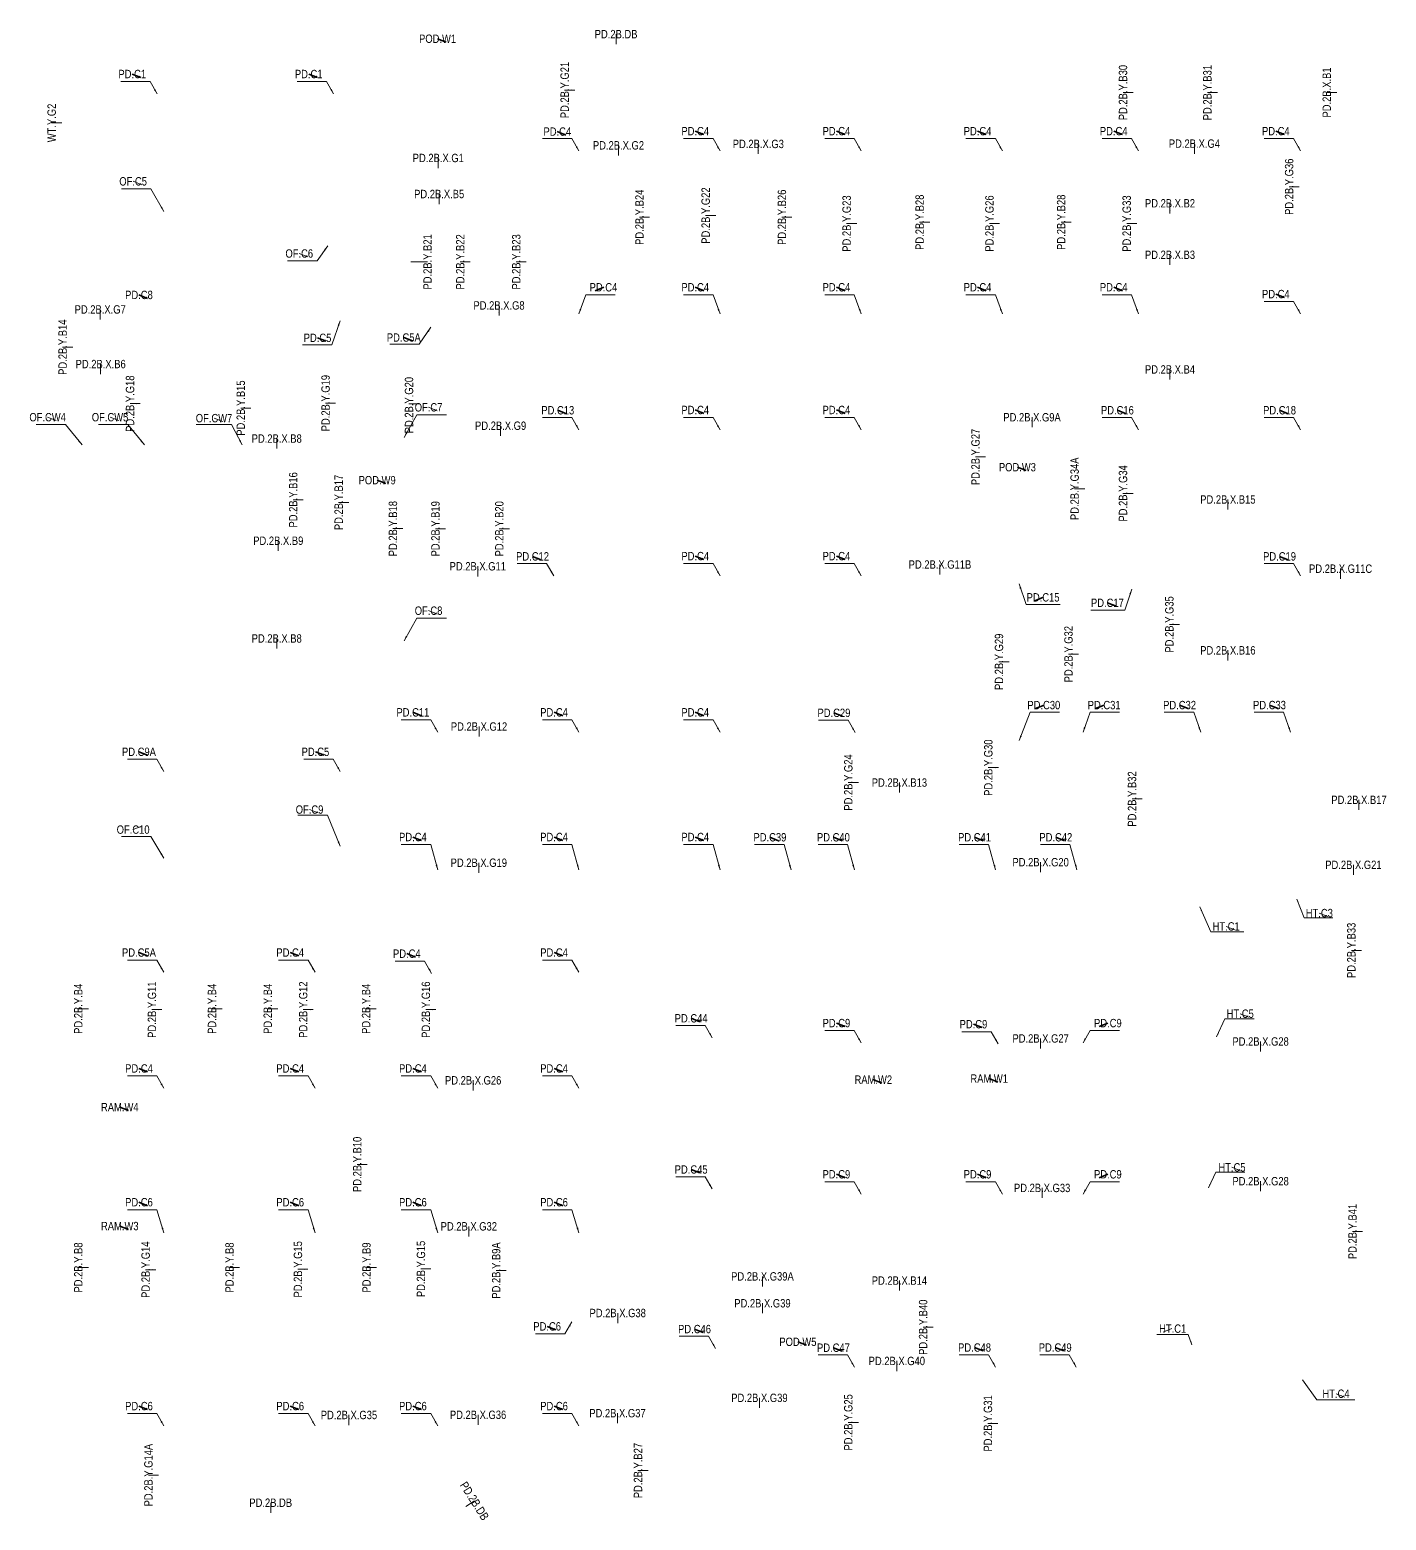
# Model space of a CAD drawing. Header units: millimetres. Extents: x -20379 to 308182, y -9451 to 220347.
# Drawn here: x 64728 to 145438, y 183 to 88909 of the extents above; entities that cross this region are included whole.
import ezdxf
from ezdxf.enums import TextEntityAlignment as Align

# ---------------------------------------------------------------- set-up
doc = ezdxf.new("R2010")
doc.units = ezdxf.units.MM
doc.header["$MEASUREMENT"] = 0
doc.linetypes.add('CENTER2', pattern=[1.125, 0.75, -0.125, 0.125, -0.125])
doc.layers.get('Defpoints').update_dxf_attribs({"color": 145, "lineweight": 9})
for name, color, linetype, lineweight in [('$0$C1', 20, 'Continuous', 35), ('$1$NDC_S_ANNO', 7, 'Continuous', 20), ('$1$NDC_S_DIM', 1, 'Continuous', 15), ('$1$NDC_S_VN TEXT', 7, 'Continuous', 20), ('Name NDC', 6, 'Continuous', 20), ('NDC_S_ANNO', 7, 'Continuous', 20), ('NDC_S_AXIS', 5, 'CENTER2', 9), ('NDC_S_DIM', 1, 'Continuous', 15), ('NDC_S_NAME BEAM', 7, 'Continuous', 20), ('NDC_S_VN TEXT', 7, 'Continuous', 20)]:
    doc.layers.add(name, color=color, linetype=linetype, lineweight=lineweight)
doc.styles.add('$1$NDC_DIM', font='', dxfattribs={"width": 0.75})
doc.styles.add('$2$ARIAL', font='arial.ttf', dxfattribs={"width": 0.8})
doc.styles.add('ARIAL', font='arial.ttf', dxfattribs={"width": 0.8})
doc.styles.add('NDC_DIM', font='', dxfattribs={"width": 0.75})
doc.styles.get('$1$NDC_DIM').set_extended_font_data('Dotum')
doc.styles.get('NDC_DIM').set_extended_font_data('Dotum')
doc.dimstyles.new('$0$NDC_dim_150', dxfattribs={"dimscale": 150, "dimtxt": 2.2, "dimasz": 1.5, "dimexe": 1.5, "dimexo": 2.5, "dimgap": 1, "dimtad": 1, "dimdec": 0, "dimzin": 0, "dimdsep": 46, "dimtxsty": '$1$NDC_DIM', "dimblk": '$1$DIMMARK', "dimcen": 0.09, "dimdle": 1.2, "dimclrd": 1, "dimclre": 1, "dimclrt": 3, "dimadec": 0, "dimazin": 0, "dimtfac": 1, "dimtdec": 0, "dimtix": 1, "dimtofl": 0, "dimtmove": 0, "dimatfit": 3, "dimfxl": 0, "dimtolj": 1, "dimtzin": 0, "dimarcsym": 0})
doc.dimstyles.new('$1$NDC_dim_iso', dxfattribs={"dimtxt": 2.2, "dimasz": 1, "dimexe": 1.5, "dimexo": 2.5, "dimgap": 1, "dimtad": 1, "dimdec": 0, "dimzin": 0, "dimdsep": 46, "dimtxsty": '$1$NDC_DIM', "dimblk": '$1$DIMMARK', "dimcen": 0.09, "dimdle": 1.2, "dimclrd": 1, "dimclre": 1, "dimclrt": 3, "dimadec": 0, "dimazin": 0, "dimtfac": 1, "dimtdec": 0, "dimtix": 1, "dimtofl": 0, "dimtmove": 0, "dimatfit": 3, "dimfxl": 0, "dimtolj": 1, "dimtzin": 0, "dimarcsym": 0})
doc.dimstyles.new('NDC_dim_iso', dxfattribs={"dimtxt": 2.2, "dimasz": 1, "dimexe": 1.5, "dimexo": 2.5, "dimgap": 1, "dimtad": 1, "dimdec": 0, "dimzin": 0, "dimdsep": 46, "dimtxsty": 'NDC_DIM', "dimblk": 'DIMMARK', "dimcen": 0.09, "dimdle": 1.2, "dimclrd": 1, "dimclre": 1, "dimclrt": 3, "dimadec": 0, "dimazin": 0, "dimtfac": 1, "dimtdec": 0, "dimtix": 1, "dimtofl": 0, "dimtmove": 0, "dimatfit": 3, "dimfxl": 0, "dimtolj": 1, "dimtzin": 0, "dimarcsym": 0})

# ---------------------------------------------------------------- blocks, each defined once
blk = doc.blocks.new('$1$DIMMARK')
at = {"layer": '$1$NDC_S_DIM', "color": 1}
blk.add_line((-1.5, 0), (1, 0), dxfattribs=at)
at = {"layer": '$1$NDC_S_DIM', "color": 2, "const_width": 0.1}
blk.add_lwpolyline([(-0.42, -0.42), (0.42, 0.42)], dxfattribs=at)
blk = doc.blocks.new('DIMMARK')
at = {"layer": 'NDC_S_DIM', "color": 1}
blk.add_line((-1.5, 0), (1, 0), dxfattribs=at)
at = {"layer": 'NDC_S_DIM', "color": 2, "const_width": 0.1}
blk.add_lwpolyline([(-0.42, -0.42), (0.42, 0.42)], dxfattribs=at)
blk = doc.blocks.new('*U221')
at = {"layer": '$1$NDC_S_ANNO', "ltscale": 0.8, "style": '$2$ARIAL', "width": 0.8, "flags": 1}
blk.add_attdef('CHU_THICH', text='', height=2.5, dxfattribs=at).set_placement((0, 0), align=Align.MIDDLE_CENTER)
at = {"layer": '$1$NDC_S_ANNO', "ltscale": 0.8, "style": '$2$ARIAL', "width": 0.8}
blk.add_attdef('TEN', text='', height=2.5, dxfattribs=at).set_placement((-2.58, 1.03), align=Align.MIDDLE_CENTER)
at = {"layer": 'Defpoints'}
blk.add_leader([(0, 0), (-2.58, 1.03)], dimstyle='$1$NDC_dim_iso', override={"dimgap": 0.625, "dimtad": 0}, dxfattribs=at)
blk = doc.blocks.new('$0$co t check')
at = {"layer": '$0$C1', "xscale": 200, "yscale": 200, "zscale": 200}
for p, values in [((69298, 86071), {'TEN': 'PD.C1'}), ((79798, 86071), {'TEN': 'PD.C1'}), ((94592, 82646), {'TEN': 'PD.C4'}), ((102798, 82671), {'TEN': 'PD.C4'}), ((111198, 82671), {'TEN': 'PD.C4'}), ((119598, 82671), {'TEN': 'PD.C4'}), ((127698, 82671), {'TEN': 'PD.C4'}), ((137348, 82671), {'TEN': 'PD.C4'}), ((102798, 73378), {'TEN': 'PD.C4'}), ((111198, 73378), {'TEN': 'PD.C4'}), ((119598, 73378), {'TEN': 'PD.C4'}), ((127698, 73378), {'TEN': 'PD.C4'}), ((69698, 72921), {'TEN': 'PD.C8'}), ((137348, 72971), {'TEN': 'PD.C4'}), ((80324, 70367), {'TEN': 'PD.C5'}), ((85456, 70385), {'TEN': 'PD.C5A'}), ((94619, 66056), {'TEN': 'PD.C13'}), ((102798, 66071), {'TEN': 'PD.C4'}), ((111198, 66071), {'TEN': 'PD.C4'}), ((127919, 66056), {'TEN': 'PD.C16'}), ((137569, 66056), {'TEN': 'PD.C18'}), ((93119, 57356), {'TEN': 'PD.C12'}), ((102798, 57371), {'TEN': 'PD.C4'}), ((111198, 57371), {'TEN': 'PD.C4'}), ((137569, 57356), {'TEN': 'PD.C19'}), ((127326, 54591), {'TEN': 'PD.C17'}), ((131619, 48503), {'TEN': 'PD.C32'}), ((136969, 48505), {'TEN': 'PD.C33'}), ((85998, 48071), {'TEN': 'PD.C11'}), ((94398, 48071), {'TEN': 'PD.C4'}), ((102798, 48071), {'TEN': 'PD.C4'}), ((111052, 48042), {'TEN': 'PD.C29'}), ((69698, 45721), {'TEN': 'PD.C9A'}), ((80198, 45721), {'TEN': 'PD.C5'}), ((85998, 40649), {'TEN': 'PD.C4'}), ((94398, 40649), {'TEN': 'PD.C4'}), ((102798, 40649), {'TEN': 'PD.C4'}), ((107243, 40634), {'TEN': 'PD.C39'}), ((111019, 40634), {'TEN': 'PD.C40'}), ((119419, 40634), {'TEN': 'PD.C41'}), ((124255, 40634), {'TEN': 'PD.C42'}), ((69698, 33771), {'TEN': 'PD.C5A'}), ((78698, 33771), {'TEN': 'PD.C4'}), ((85636, 33705), {'TEN': 'PD.C4'}), ((94398, 33771), {'TEN': 'PD.C4'}), ((102555, 29856), {'TEN': 'PD.C44'}), ((111198, 29571), {'TEN': 'PD.C9'}), ((119353, 29505), {'TEN': 'PD.C9'}), ((69698, 26871), {'TEN': 'PD.C4'}), ((78698, 26871), {'TEN': 'PD.C4'}), ((85998, 26871), {'TEN': 'PD.C4'}), ((94398, 26871), {'TEN': 'PD.C4'}), ((102555, 20856), {'TEN': 'PD.C45'}), ((111198, 20571), {'TEN': 'PD.C9'}), ((119598, 20571), {'TEN': 'PD.C9'}), ((69698, 18907), {'TEN': 'PD.C6'}), ((78698, 18907), {'TEN': 'PD.C6'}), ((85998, 18907), {'TEN': 'PD.C6'}), ((94398, 18907), {'TEN': 'PD.C6'}), ((93987, 11516), {'TEN': 'PD.C6'}), ((102756, 11356), {'TEN': 'PD.C46'}), ((111022, 10246), {'TEN': 'PD.C47'}), ((119419, 10256), {'TEN': 'PD.C48'}), ((124219, 10256), {'TEN': 'PD.C49'}), ((69698, 6771), {'TEN': 'PD.C6'}), ((78698, 6771), {'TEN': 'PD.C6'}), ((85998, 6771), {'TEN': 'PD.C6'}), ((94398, 6771), {'TEN': 'PD.C6'})]:
    blk.add_blockref('*U221', p, dxfattribs=at).add_auto_attribs(values)
at = {"layer": '$0$C1'}
ref = blk.add_blockref('*U221', (96320, 73378), dxfattribs=dict(at, xscale=-200, yscale=200, zscale=200))
ref.add_attrib('TEN', 'PD.C4', dxfattribs={"layer": '$1$NDC_S_ANNO', "ltscale": 0.8, "height": 500, "style": '$2$ARIAL', "width": 0.8}).set_placement((96820, 73583), align=Align.MIDDLE_CENTER)
ref = blk.add_blockref('*U221', (122486, 54918), dxfattribs=dict(at, xscale=-200, yscale=200, zscale=200))
ref.add_attrib('TEN', 'PD.C15', dxfattribs={"layer": '$1$NDC_S_ANNO', "ltscale": 0.8, "height": 500, "style": '$2$ARIAL', "width": 0.8}).set_placement((122980, 55123), align=Align.MIDDLE_CENTER)
ref = blk.add_blockref('*U221', (122526, 48503), dxfattribs=dict(at, xscale=-200, yscale=200, zscale=200))
ref.add_attrib('TEN', 'PD.C30', dxfattribs={"layer": '$1$NDC_S_ANNO', "ltscale": 0.8, "height": 500, "style": '$2$ARIAL', "width": 0.8}).set_placement((123026, 48708), align=Align.MIDDLE_CENTER)
ref = blk.add_blockref('*U221', (126100, 48503), dxfattribs=dict(at, xscale=-200, yscale=200, zscale=200))
ref.add_attrib('TEN', 'PD.C31', dxfattribs={"layer": '$1$NDC_S_ANNO', "ltscale": 0.8, "height": 500, "style": '$2$ARIAL', "width": 0.8}).set_placement((126615, 48708), align=Align.MIDDLE_CENTER)
ref = blk.add_blockref('*U221', (126320, 29571), dxfattribs=dict(at, xscale=-200, yscale=200, zscale=200))
ref.add_attrib('TEN', 'PD.C9', dxfattribs={"layer": '$1$NDC_S_ANNO', "ltscale": 0.8, "height": 500, "style": '$2$ARIAL', "width": 0.8}).set_placement((126836, 29776), align=Align.MIDDLE_CENTER)
ref = blk.add_blockref('*U221', (126320, 20571), dxfattribs=dict(at, xscale=-200, yscale=200, zscale=200))
ref.add_attrib('TEN', 'PD.C9', dxfattribs={"layer": '$1$NDC_S_ANNO', "ltscale": 0.8, "height": 500, "style": '$2$ARIAL', "width": 0.8}).set_placement((126836, 20776), align=Align.MIDDLE_CENTER)
at = {"layer": '$1$NDC_S_VN TEXT', "xscale": 200, "yscale": 200, "zscale": 200}
for p, values in [((69350, 79684), {'TEN': 'OF.C5'}), ((79236, 75387), {'TEN': 'OF.C6'}), ((86930, 66231), {'TEN': 'OF.C7'}), ((86930, 54124), {'TEN': 'OF.C8'}), ((79848, 42284), {'TEN': 'OF.C9'}), ((139935, 36120), {'TEN': 'HT.C3'}), ((134389, 35326), {'TEN': 'HT.C1'}), ((135229, 30131), {'TEN': 'HT.C5'}), ((134738, 20984), {'TEN': 'HT.C5'}), ((140928, 7506), {'TEN': 'HT.C4'})]:
    blk.add_blockref('*U221', p, dxfattribs=at).add_auto_attribs(values)
at = {"layer": '$1$NDC_S_VN TEXT', "color": 2, "true_color": 0xf1eb1f, "xscale": 200, "yscale": 200, "zscale": 200}
for p, values in [((64263, 65642), {'TEN': 'OF.CW4'}), ((67976, 65642), {'TEN': 'OF.CW5'}), ((74164, 65585), {'TEN': 'OF.CW7'})]:
    blk.add_blockref('*U221', p, dxfattribs=at).add_auto_attribs(values)
at = {"layer": '$1$NDC_S_VN TEXT'}
ref = blk.add_blockref('*U221', (69350, 41502), dxfattribs=dict(at, xscale=-200, yscale=200, zscale=200, rotation=179.999999996588))
ref.add_attrib('TEN', 'OF.C10', dxfattribs={"layer": '$1$NDC_S_ANNO', "ltscale": 0.8, "height": 500, "rotation": 360, "style": '$2$ARIAL', "width": 0.8}).set_placement((68834, 41297), align=Align.MIDDLE_CENTER)
ref = blk.add_blockref('*U221', (130121, 11383), dxfattribs=dict(at, xscale=-200, yscale=200, zscale=200))
ref.add_attrib('TEN', 'HT.C1', dxfattribs={"layer": '$1$NDC_S_ANNO', "ltscale": 0.8, "height": 500, "style": '$2$ARIAL', "width": 0.8}).set_placement((130694, 11589), align=Align.MIDDLE_CENTER)
at = {"layer": '$0$C1', "color": 0}
for points in [[(70259, 85101), (69842, 85832), (68093, 85832)], [(80759, 85100), (80342, 85832), (78593, 85832)]]:
    blk.add_leader(points, dimstyle='$0$NDC_dim_150', override={"dimasz": 2, "dimgap": 1, "dimtad": 0}, dxfattribs=at)
at = {"layer": '$0$C1'}
for points in [[(95359, 81700), (94942, 82432), (93193, 82432)], [(103759, 81700), (103342, 82432), (101593, 82432)], [(112159, 81700), (111742, 82432), (109993, 82432)], [(120559, 81700), (120142, 82432), (118393, 82432)], [(128659, 81700), (128242, 82432), (126493, 82432)], [(138309, 81700), (137892, 82432), (136143, 82432)], [(95359, 72000), (95776, 73139), (97526, 73139)], [(103759, 72000), (103342, 73139), (101593, 73139)], [(112159, 72000), (111742, 73139), (109993, 73139)], [(120559, 72000), (120142, 73139), (118393, 73139)], [(128659, 72000), (128242, 73139), (126493, 73139)], [(138309, 72000), (137892, 72732), (136143, 72732)], [(95359, 65100), (94942, 65832), (93193, 65832)], [(103759, 65100), (103342, 65832), (101593, 65832)], [(112159, 65100), (111742, 65832), (109993, 65832)], [(128659, 65100), (128242, 65832), (126493, 65832)], [(138309, 65100), (137892, 65832), (136143, 65832)], [(93859, 56400), (93442, 57132), (91693, 57132)], [(103759, 56400), (103342, 57132), (101593, 57132)], [(112159, 56400), (111742, 57132), (109993, 57132)], [(138309, 56400), (137892, 57132), (136143, 57132)], [(121552, 55927), (121969, 54694), (123989, 54694)], [(128259, 55600), (127842, 54366), (125822, 54366)], [(121559, 46600), (122203, 48279), (123953, 48279)], [(125359, 47100), (125776, 48279), (127526, 48279)], [(132359, 47100), (131942, 48279), (130193, 48279)], [(137709, 47102), (137292, 48281), (135543, 48281)], [(86959, 47100), (86542, 47832), (84793, 47832)], [(95359, 47100), (94942, 47832), (93193, 47832)], [(103759, 47100), (103342, 47832), (101593, 47832)], [(111792, 47086), (111375, 47818), (109626, 47818)], [(70659, 44750), (70242, 45482), (68493, 45482)], [(81159, 44750), (80742, 45482), (78993, 45482)], [(86959, 38900), (86542, 40410), (84793, 40410)], [(95359, 38900), (94942, 40410), (93193, 40410)], [(103759, 38900), (103342, 40410), (101593, 40410)], [(107983, 38900), (107566, 40410), (105817, 40410)], [(111759, 38900), (111342, 40410), (109593, 40410)], [(120159, 38900), (119742, 40410), (117993, 40410)], [(124996, 38900), (124578, 40410), (122829, 40410)], [(70659, 32800), (70242, 33532), (68493, 33532)], [(79659, 32800), (79242, 33532), (77493, 33532)], [(86597, 32735), (86180, 33466), (84431, 33466)], [(95359, 32800), (94942, 33532), (93193, 33532)], [(103296, 28900), (102878, 29632), (101129, 29632)], [(112159, 28600), (111742, 29332), (109993, 29332)], [(125359, 28600), (125776, 29332), (127526, 29332)], [(120314, 28534), (119897, 29266), (118147, 29266)], [(70659, 25900), (70242, 26632), (68493, 26632)], [(79659, 25900), (79242, 26632), (77493, 26632)], [(86959, 25900), (86542, 26632), (84793, 26632)], [(95359, 25900), (94942, 26632), (93193, 26632)], [(103296, 19900), (102878, 20632), (101129, 20632)], [(112159, 19600), (111742, 20332), (109993, 20332)], [(120559, 19600), (120142, 20332), (118393, 20332)], [(125359, 19600), (125776, 20332), (127526, 20332)], [(70659, 17300), (70242, 18668), (68493, 18668)], [(79659, 17300), (79242, 18668), (77493, 18668)], [(86959, 17300), (86542, 18668), (84793, 18668)], [(95359, 17300), (94942, 18668), (93193, 18668)], [(94948, 11991), (94531, 11277), (92782, 11277)], [(103496, 10400), (103079, 11132), (101329, 11132)], [(111762, 9290), (111345, 10022), (109596, 10022)], [(120159, 9300), (119742, 10032), (117993, 10032)], [(124959, 9300), (124542, 10032), (122793, 10032)], [(70659, 5800), (70242, 6532), (68493, 6532)], [(79659, 5800), (79242, 6532), (77493, 6532)], [(86959, 5800), (86542, 6532), (84793, 6532)], [(95359, 5800), (94942, 6532), (93193, 6532)]]:
    blk.add_leader(points, dimstyle='$0$NDC_dim_150', override={"dimasz": 2, "dimgap": 1, "dimtad": 0}, dxfattribs=at)
for points, override in [([(70660, 78100), (69894, 79445), (68144, 79445)], {"dimasz": 2, "dimgap": 1, "dimtad": 0}), ([(80411, 76054), (79780, 75148), (78030, 75148)], {"dimasz": 2, "dimgap": 1, "dimtad": 0}), ([(81146, 71586), (80659, 70151), (78910, 70151)], {"dimasz": 2, "dimgap": 1, "dimtad": 0}), ([(86559, 71200), (85861, 70185), (84111, 70185)], {"dimasz": 2, "dimgap": 1, "dimtad": 0}), ([(84958, 64647), (85724, 65992), (87474, 65992)], {"dimasz": 2, "dimgap": 1, "dimtad": 0}), ([(65793, 64200), (64807, 65403), (63057, 65403)], {"dimasz": 2, "dimgap": 1, "dimtad": 0}), ([(69507, 64200), (68520, 65403), (66771, 65403)], {"dimasz": 2, "dimgap": 1, "dimtad": 0}), ([(75322, 64200), (74692, 65403), (72586, 65403)], {"dimasz": 2, "dimgap": 1, "dimtad": 0}), ([(84958, 52540), (85724, 53885), (87474, 53885)], {"dimasz": 2, "dimgap": 1, "dimtad": 0}), ([(81159, 40300), (80392, 42153), (78642, 42153)], {"dimasz": 2, "dimgap": 1, "dimtad": 0}), ([(70660, 39598), (69894, 40880), (68144, 40880)], {"dimasz": 2, "dimgap": 1, "dimtad": 0}), ([(132312, 36691), (132955, 35200), (134918, 35200)], {"dimgap": 1, "dimtad": 0}), ([(138087, 37158), (138510, 36033), (140215, 36033)], {"dimgap": 1, "dimtad": 0}), ([(133306, 28950), (133798, 30039), (135537, 30039)], {"dimgap": 1, "dimtad": 0}), ([(132822, 19973), (133264, 20901), (134995, 20901)], {"dimgap": 1, "dimtad": 0}), ([(131842, 10628), (131619, 11244), (129756, 11244)], {"dimgap": 1, "dimtad": 0}), ([(138419, 8536), (139262, 7347), (141536, 7347)], {"dimgap": 1, "dimtad": 0})]:
    blk.add_leader(points, dimstyle='$0$NDC_dim_150', override=override)
blk = doc.blocks.new('*U223')
at = {"layer": 'NDC_S_ANNO', "ltscale": 0.8, "style": 'ARIAL', "width": 0.8}
blk.add_attdef('TEN', text='', height=2.5, dxfattribs=at).set_placement((0, 3), align=Align.MIDDLE_CENTER)
at = {"layer": 'NDC_S_AXIS', "ltscale": 0.8, "style": 'ARIAL', "width": 0.8, "flags": 1}
blk.add_attdef('CHU_THICH', text='', height=2.5, dxfattribs=at).set_placement((0, 0), align=Align.MIDDLE_CENTER)
at = {"layer": 'Defpoints'}
blk.add_leader([(0, 0), (0, 3)], dimstyle='NDC_dim_iso', override={"dimgap": 0.625, "dimtad": 0}, dxfattribs=at)
blk = doc.blocks.new('*U253')
at = {"layer": 'NDC_S_ANNO', "ltscale": 0.8, "style": 'ARIAL', "width": 0.8}
blk.add_attdef('TEN', text='', height=2.5, dxfattribs=at).set_placement((0, -4.97), align=Align.MIDDLE_CENTER)
at = {"layer": 'NDC_S_AXIS', "ltscale": 0.8, "style": 'ARIAL', "width": 0.8, "flags": 1}
blk.add_attdef('CHU_THICH', text='', height=2.5, dxfattribs=at).set_placement((0, 0), align=Align.MIDDLE_CENTER)
at = {"layer": 'Defpoints'}
blk.add_leader([(0, 0), (0, -4.97)], dimstyle='NDC_dim_iso', override={"dimgap": 0.625, "dimtad": 0}, dxfattribs=at)

msp = doc.modelspace()

# ---------------------------------------------------------------- block references
at = {"layer": '$0$C1', "xscale": 200, "yscale": 200, "zscale": 200}
for p, values in [((89509, 88172), {'TEN': 'POD.W1'}), ((124010, 62666), {'TEN': 'POD.W3'}), ((85912, 61893), {'TEN': 'POD.W9'}), ((115437, 26204), {'TEN': 'RAM.W2'}), ((122332, 26268), {'TEN': 'RAM.W1'}), ((70598, 24566), {'TEN': 'RAM.W4'}), ((70598, 17487), {'TEN': 'RAM.W3'}), ((110949, 10597), {'TEN': 'POD.W5'})]:
    msp.add_blockref('*U221', p, dxfattribs=at).add_auto_attribs(values)
at = {"layer": '$1$NDC_S_DIM'}
msp.add_blockref('$0$co t check', (2041, 0), dxfattribs=at)
at = {"layer": 'Name NDC', "color": 6, "xscale": 200, "yscale": 200, "zscale": 200}
msp.add_blockref('*U223', (89034, 80680), dxfattribs=at).add_auto_attribs({'TEN': 'PD.2B.X.G1'})
at = {"layer": 'NDC_S_NAME BEAM', "color": 6, "xscale": 200, "yscale": 200, "zscale": 200}
for p, values in [((99614, 88052), {'TEN': 'PD.2B.DB'}), ((99757, 81433), {'TEN': 'PD.2B.X.G2'}), ((108078, 81516), {'TEN': 'PD.2B.X.G3'}), ((134028, 81534), {'TEN': 'PD.2B.X.G4'}), ((89087, 78534), {'TEN': 'PD.2B.X.B5'}), ((132574, 77981), {'TEN': 'PD.2B.X.B2'}), ((132574, 74915), {'TEN': 'PD.2B.X.B3'}), ((92648, 71900), {'TEN': 'PD.2B.X.G8'}), ((68916, 71662), {'TEN': 'PD.2B.X.G7'}), ((68943, 68411), {'TEN': 'PD.2B.X.B6'}), ((132574, 68091), {'TEN': 'PD.2B.X.B4'}), ((124366, 65244), {'TEN': 'PD.2B.X.G9A'}), ((79420, 63975), {'TEN': 'PD.2B.X.B8'}), ((92743, 64740), {'TEN': 'PD.2B.X.G9'}), ((136018, 60347), {'TEN': 'PD.2B.X.B15'}), ((79512, 57894), {'TEN': 'PD.2B.X.B9'}), ((91385, 56372), {'TEN': 'PD.2B.X.G11'}), ((118887, 56477), {'TEN': 'PD.2B.X.G11B'}), ((142728, 56230), {'TEN': 'PD.2B.X.G11C'}), ((79420, 52075), {'TEN': 'PD.2B.X.B8'}), ((136018, 51368), {'TEN': 'PD.2B.X.B16'}), ((91458, 46832), {'TEN': 'PD.2B.X.G12'}), ((116474, 43496), {'TEN': 'PD.2B.X.B13'}), ((143820, 42467), {'TEN': 'PD.2B.X.B17'}), ((91445, 38724), {'TEN': 'PD.2B.X.G19'}), ((124876, 38755), {'TEN': 'PD.2B.X.G20'}), ((143489, 38598), {'TEN': 'PD.2B.X.G21'}), ((124877, 28262), {'TEN': 'PD.2B.X.G27'}), ((137966, 28082), {'TEN': 'PD.2B.X.G28'}), ((91109, 25770), {'TEN': 'PD.2B.X.G26'}), ((137966, 19764), {'TEN': 'PD.2B.X.G28'}), ((124966, 19364), {'TEN': 'PD.2B.X.G33'}), ((90851, 17077), {'TEN': 'PD.2B.X.G32'}), ((108323, 14098), {'TEN': 'PD.2B.X.G39A'}), ((116474, 13848), {'TEN': 'PD.2B.X.B14'}), ((108323, 12498), {'TEN': 'PD.2B.X.G39'}), ((99710, 11917), {'TEN': 'PD.2B.X.G38'}), ((116319, 9064), {'TEN': 'PD.2B.X.G40'}), ((108142, 6866), {'TEN': 'PD.2B.X.G39'}), ((83719, 5847), {'TEN': 'PD.2B.X.G35'}), ((91401, 5857), {'TEN': 'PD.2B.X.G36'}), ((99696, 5954), {'TEN': 'PD.2B.X.G37'}), ((79062, 624), {'TEN': 'PD.2B.DB'})]:
    msp.add_blockref('*U223', p, dxfattribs=at).add_auto_attribs(values)
at = {"layer": 'NDC_S_NAME BEAM', "color": 6}
for name, p, xscale, yscale, zscale, rotation, values in [('*U223', (97154, 85326), 200.0000000000024, 200.0000000000024, 200.0000000000024, 90, {'TEN': 'PD.2B.Y.G21'}), ('*U223', (130378, 85172), 200.0000000000024, 200.0000000000024, 200.0000000000024, 90, {'TEN': 'PD.2B.Y.B30'}), ('*U223', (135398, 85170), 200.0000000000024, 200.0000000000024, 200.0000000000024, 90, {'TEN': 'PD.2B.Y.B31'}), ('*U223', (142501, 85178), 200, 200, 200, 90, {'TEN': 'PD.2B.X.B1'}), ('*U223', (140263, 79566), 200.0000000000024, 200.0000000000024, 200.0000000000024, 90, {'TEN': 'PD.2B.Y.G36'}), ('*U223', (101605, 77750), 200.0000000000024, 200.0000000000024, 200.0000000000024, 90, {'TEN': 'PD.2B.Y.B24'}), ('*U223', (105543, 77852), 200.0000000000024, 200.0000000000024, 200.0000000000024, 90, {'TEN': 'PD.2B.Y.G22'}), ('*U223', (110080, 77750), 200.0000000000024, 200.0000000000024, 200.0000000000024, 90, {'TEN': 'PD.2B.Y.B26'}), ('*U223', (113931, 77375), 200.0000000000024, 200.0000000000024, 200.0000000000024, 90, {'TEN': 'PD.2B.Y.G23'}), ('*U223', (118276, 77453), 200.0000000000024, 200.0000000000024, 200.0000000000024, 90, {'TEN': 'PD.2B.Y.B28'}), ('*U223', (122431, 77375), 200.0000000000024, 200.0000000000024, 200.0000000000024, 90, {'TEN': 'PD.2B.Y.G26'}), ('*U223', (126697, 77453), 200.0000000000024, 200.0000000000024, 200.0000000000024, 90, {'TEN': 'PD.2B.Y.B28'}), ('*U223', (130597, 77375), 200.0000000000024, 200.0000000000024, 200.0000000000024, 90, {'TEN': 'PD.2B.Y.G33'}), ('*U253', (87399, 75092), 200.0000000000024, 200.0000000000024, 200.0000000000024, 90, {'TEN': 'PD.2B.Y.B21'}), ('*U223', (90939, 75092), 200.0000000000024, 200.0000000000024, 200.0000000000024, 90, {'TEN': 'PD.2B.Y.B22'}), ('*U223', (94272, 75092), 200.0000000000024, 200.0000000000024, 200.0000000000024, 90, {'TEN': 'PD.2B.Y.B23'}), ('*U223', (67279, 70015), 200.0000000000024, 200.0000000000024, 200.0000000000024, 90, {'TEN': 'PD.2B.Y.B14'}), ('*U223', (82926, 66685), 200.0000000000024, 200.0000000000024, 200.0000000000024, 90, {'TEN': 'PD.2B.Y.G19'}), ('*U223', (71291, 66653), 200.0000000000024, 200.0000000000024, 200.0000000000024, 90, {'TEN': 'PD.2B.Y.G18'}), ('*U223', (77878, 66390), 200.0000000000024, 200.0000000000024, 200.0000000000024, 90, {'TEN': 'PD.2B.Y.B15'}), ('*U223', (87891, 66643), 200.0000000000024, 200.0000000000024, 200.0000000000024, 90, {'TEN': 'PD.2B.Y.G20 '}), ('*U223', (121600, 63480), 200.0000000000024, 200.0000000000024, 200.0000000000024, 90, {'TEN': 'PD.2B.Y.G27'}), ('*U223', (127497, 61587), 200.0000000000024, 200.0000000000024, 200.0000000000024, 90, {'TEN': 'PD.2B.Y.G34A'}), ('*U223', (80999, 60925), 200.0000000000024, 200.0000000000024, 200.0000000000024, 90, {'TEN': 'PD.2B.Y.B16'}), ('*U223', (83705, 60772), 200.0000000000024, 200.0000000000024, 200.0000000000024, 90, {'TEN': 'PD.2B.Y.B17'}), ('*U223', (130377, 61310), 200.0000000000024, 200.0000000000024, 200.0000000000024, 90, {'TEN': 'PD.2B.Y.G34'}), ('*U223', (86934, 59212), 200.0000000000024, 200.0000000000024, 200.0000000000024, 90, {'TEN': 'PD.2B.Y.B18'}), ('*U223', (89463, 59203), 200.0000000000024, 200.0000000000024, 200.0000000000024, 90, {'TEN': 'PD.2B.Y.B19'}), ('*U223', (93263, 59203), 200.0000000000024, 200.0000000000024, 200.0000000000024, 90, {'TEN': 'PD.2B.Y.B20'}), ('*U223', (133136, 53512), 200.0000000000024, 200.0000000000024, 200.0000000000024, 90, {'TEN': 'PD.2B.Y.G35'}), ('*U223', (127134, 51739), 200.0000000000024, 200.0000000000024, 200.0000000000024, 90, {'TEN': 'PD.2B.Y.G32'}), ('*U223', (122997, 51285), 200.0000000000024, 200.0000000000024, 200.0000000000024, 90, {'TEN': 'PD.2B.Y.G29'}), ('*U223', (122362, 44983), 200.0000000000024, 200.0000000000024, 200.0000000000024, 90, {'TEN': 'PD.2B.Y.G30'}), ('*U223', (114031, 44100), 200.0000000000024, 200.0000000000024, 200.0000000000024, 90, {'TEN': 'PD.2B.Y.G24'}), ('*U223', (130915, 43119), 200.0000000000024, 200.0000000000024, 200.0000000000024, 90, {'TEN': 'PD.2B.Y.B32'}), ('*U223', (143965, 34106), 200.0000000000024, 200.0000000000024, 200.0000000000024, 90, {'TEN': 'PD.2B.Y.B33'}), ('*U223', (68211, 30626), 200.0000000000024, 200.0000000000024, 200.0000000000024, 90, {'TEN': 'PD.2B.Y.B4'}), ('*U223', (72593, 30576), 200.0000000000024, 200.0000000000024, 200.0000000000024, 90, {'TEN': 'PD.2B.Y.G11'}), ('*U223', (76168, 30626), 200.0000000000024, 200.0000000000024, 200.0000000000024, 90, {'TEN': 'PD.2B.Y.B4'}), ('*U223', (79484, 30626), 200.0000000000024, 200.0000000000024, 200.0000000000024, 90, {'TEN': 'PD.2B.Y.B4'}), ('*U223', (81593, 30576), 200.0000000000024, 200.0000000000024, 200.0000000000024, 90, {'TEN': 'PD.2B.Y.G12'}), ('*U223', (85336, 30626), 200.0000000000024, 200.0000000000024, 200.0000000000024, 90, {'TEN': 'PD.2B.Y.B4'}), ('*U223', (88893, 30576), 200.0000000000024, 200.0000000000024, 200.0000000000024, 90, {'TEN': 'PD.2B.Y.G16'}), ('*U223', (84811, 21365), 200.0000000000024, 200.0000000000024, 200.0000000000024, 90, {'TEN': 'PD.2B.Y.B10'}), ('*U223', (144033, 17370), 200.0000000000024, 200.0000000000024, 200.0000000000024, 90, {'TEN': 'PD.2B.Y.B41'}), ('*U223', (68211, 15226), 200.0000000000024, 200.0000000000024, 200.0000000000024, 90, {'TEN': 'PD.2B.Y.B8'}), ('*U223', (72218, 15096), 200.0000000000024, 200.0000000000024, 200.0000000000024, 90, {'TEN': 'PD.2B.Y.G14'}), ('*U223', (77211, 15226), 200.0000000000024, 200.0000000000024, 200.0000000000024, 90, {'TEN': 'PD.2B.Y.B8'}), ('*U223', (81280, 15118), 200.0000000000024, 200.0000000000024, 200.0000000000024, 90, {'TEN': 'PD.2B.Y.G15'}), ('*U223', (85361, 15226), 200.0000000000024, 200.0000000000024, 200.0000000000024, 90, {'TEN': 'PD.2B.Y.B9'}), ('*U223', (88600, 15139), 200.0000000000024, 200.0000000000024, 200.0000000000024, 90, {'TEN': 'PD.2B.Y.G15'}), ('*U223', (93080, 15047), 200.0000000000024, 200.0000000000024, 200.0000000000024, 90, {'TEN': 'PD.2B.Y.B9A'}), ('*U223', (118483, 11669), 200.0000000000024, 200.0000000000024, 200.0000000000024, 90, {'TEN': 'PD.2B.Y.B40'}), ('*U223', (114031, 6006), 200.0000000000024, 200.0000000000024, 200.0000000000024, 90, {'TEN': 'PD.2B.Y.G25'}), ('*U223', (122339, 5944), 200.0000000000024, 200.0000000000024, 200.0000000000024, 90, {'TEN': 'PD.2B.Y.G31'}), ('*U223', (72385, 2866), 200.0000000000024, 200.0000000000024, 200.0000000000024, 90, {'TEN': 'PD.2B.Y.G14A'}), ('*U223', (101516, 3137), 200.0000000000024, 200.0000000000024, 200.0000000000024, 90, {'TEN': 'PD.2B.Y.B27'}), ('*U223', (90681, 1007), 200, 200, 200, 302.3262368584942, {'TEN': 'PD.2B.DB'})]:
    msp.add_blockref(name, p, dxfattribs=dict(at, xscale=xscale, yscale=yscale, zscale=zscale, rotation=rotation)).add_auto_attribs(values)
at = {"layer": 'NDC_S_VN TEXT', "xscale": 200.000000000003, "yscale": 200.000000000003, "zscale": 200.000000000003, "rotation": 90}
msp.add_blockref('*U223', (66626, 83365), dxfattribs=at).add_auto_attribs({'TEN': 'WT.Y.G2'})

doc.saveas('drawing.dxf')
